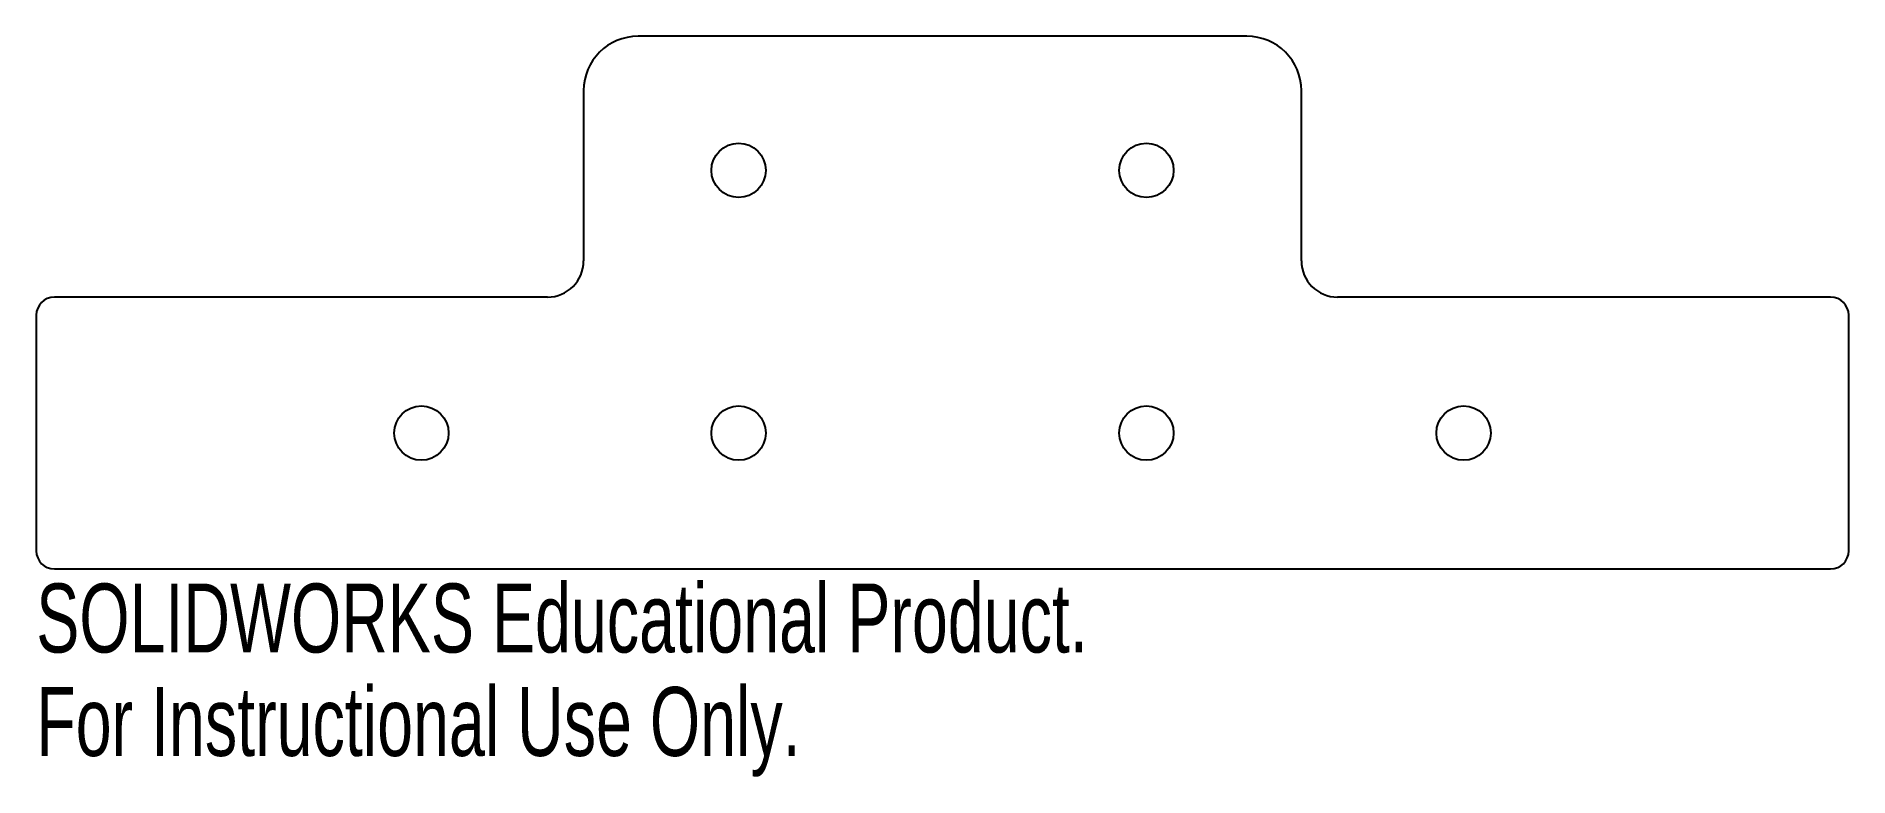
# Model space of a CAD drawing. Header units: inches. Extents: x -2.5 to 2.5, y -0.95 to 1.09.
import ezdxf

# ---------------------------------------------------------------- set-up
doc = ezdxf.new("R2010")
doc.units = ezdxf.units.IN
doc.header["$MEASUREMENT"] = 0
doc.styles.add('SLDTEXTSTYLE0', font='TXT', dxfattribs={"width": 0.7})

msp = doc.modelspace()

# ---------------------------------------------------------------- linework, layer by layer
at = {"color": 7, "linetype": 'Continuous', "lineweight": 25}
for p, q in [((0.84, 1.095), (-0.84, 1.095)), ((-0.99, 0.945), (-0.99, 0.475)), ((0.99, 0.475), (0.99, 0.945)), ((-1.09, 0.375), (-2.45, 0.375)), ((2.45, 0.375), (1.09, 0.375)), ((-2.5, 0.325), (-2.5, -0.325)), ((2.5, -0.325), (2.5, 0.325)), ((-2.45, -0.375), (2.45, -0.375))]:
    msp.add_line(p, q, dxfattribs=at)
for centre in [(-0.5625, 0.725), (0.5625, 0.725), (-1.4375, 0), (-0.5625, 0), (0.5625, 0), (1.4375, 0)]:
    msp.add_circle(centre, 0.075, dxfattribs=at)
for centre, radius, start, end in [((-0.84, 0.945), 0.15, 90, 180), ((0.84, 0.945), 0.15, 0, 90), ((-1.09, 0.475), 0.1, 270, 0), ((1.09, 0.475), 0.1, 180, 270), ((-2.45, 0.325), 0.05, 90, 180), ((2.45, 0.325), 0.05, 0, 90), ((-2.45, -0.325), 0.05, 180, 270), ((2.45, -0.325), 0.05, 270, 0)]:
    msp.add_arc(centre, radius, start, end, dxfattribs=at)

# ---------------------------------------------------------------- texts
at = {"color": 7, "linetype": 'Continuous', "char_height": 0.1903, "attachment_point": 1, "style": 'SLDTEXTSTYLE0'}
for s, insert in [('SOLIDWORKS Educational Product.', (-2.5, -0.4151)), ('For Instructional Use Only.', (-2.5, -0.7006))]:
    msp.add_mtext(s, dxfattribs=dict(at, insert=insert))

doc.saveas('drawing.dxf')
